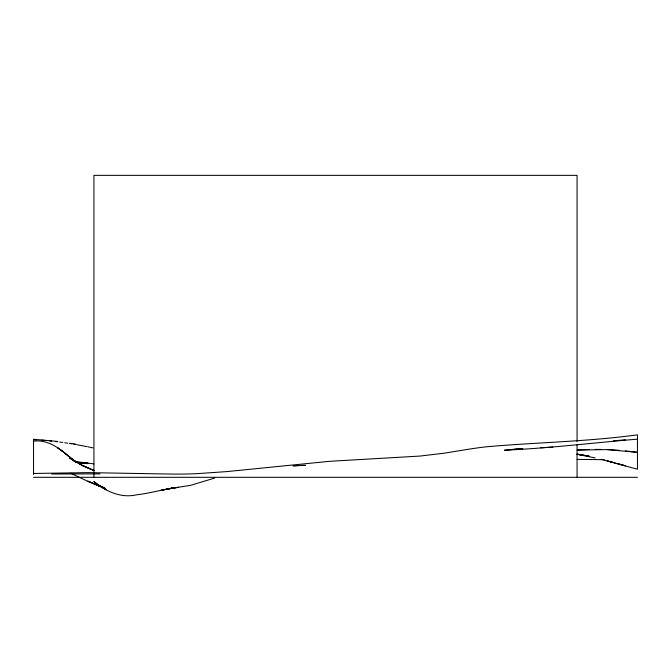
<?xml version="1.0" encoding="UTF-8"?>
<svg xmlns="http://www.w3.org/2000/svg" width="671" height="671" viewBox="0 0 671 671"><rect width="100%" height="100%" fill="white"/><g stroke="black" fill="none" stroke-linecap="round" stroke-linejoin="round"><path stroke-width="1.01" d="M214.72 478.062L190.564 485.326L166.408 489.176L178.486 487.289C164.252 488.991 150.455 493.227 136.213 494.879C120.696 498.385 105.8 491.222 93.94 481.728M637.45 439.153C593.164 442.785 549.037 448.295 504.592 450.199M504.592 450.258L516.67 449.084L510.631 449.637M613.294 440.872L625.372 439.79M552.904 447.121L540.826 447.767M33.55 441.191C44.445 439.53 54.728 445.083 62.99 451.642L57.706 447.867L63.745 452.137L75.823 462.294L87.901 463.594L75.823 462.269L69.784 457.219L75.823 462.134L69.784 457.463L75.823 462.025L69.784 457.79L81.862 465.188L69.784 458.15L81.862 465.078L93.94 470.589L81.862 465.338L93.94 470.413M305.305 465.355L293.227 465.724L305.305 465.338M293.227 465.724L299.266 465.481M589.138 449.486L577.06 450.048L607.255 449.595L637.45 452.363L625.372 450.853M33.55 473.466L87.901 472.619L172.447 474.087A479.555 479.555 0 0 0 196.603 473.684L226.798 471.604L329.461 461.321L420.046 456.062L444.202 453.185L468.358 449.276A401.149 401.149 0 0 1 486.475 446.785C536.758 442.323 587.36 441.694 637.45 434.825L637.45 469.222L601.216 459.375M99.979 473.885L51.667 474.011M577.06 459.392L604.236 459.677M33.55 477.307L637.45 477.307M595.177 449.385L601.216 449.444M607.255 449.595L619.333 450.308M33.55 439.69L36.569 439.866M41.602 440.201L45.628 440.512M49.654 440.906L51.667 441.099M75.823 462.269L87.901 463.527L75.823 461.967M55.693 441.568L57.706 441.803M75.823 461.665L93.94 463.871M57.706 441.443L33.55 439.253L33.55 474.456M81.862 462.369L87.901 463.116M59.719 442.072L62.738 442.474M595.177 457.941L577.06 454.267L589.138 456.146L577.06 454.108M577.06 454.259L583.099 455.081M64.752 442.759L67.771 443.212M69.784 443.523L71.797 443.858M73.81 444.194L75.823 444.529M69.784 443.212L75.823 444.252M76.829 444.714L86.894 446.626M87.901 446.819L92.933 447.876M613.294 462.478L607.255 460.893L625.372 465.791L619.333 464.122M103.426 487.591L99.979 486.299L103.426 487.473L99.979 485.955L93.94 481.518M105.154 488.371L87.901 481.392L70.648 473.189M106.018 489.226L99.979 485.93L106.018 489.495M577.06 441.661L577.06 175.357L93.94 175.357L93.94 477.307M577.06 444.806L577.06 477.307M166.408 489.26L160.369 490.501L172.447 488.043L166.408 489.26M522.709 448.714L516.67 449.142L522.709 448.756M99.979 486.148L87.901 481.191L99.979 486.148M99.979 486.341L93.94 483.69L99.979 486.416M105.154 488.53L99.979 485.955L105.154 488.53M106.018 489.704L99.979 485.879L106.018 489.763M69.784 457.085L63.745 452.329L69.784 457.119"/></g></svg>
